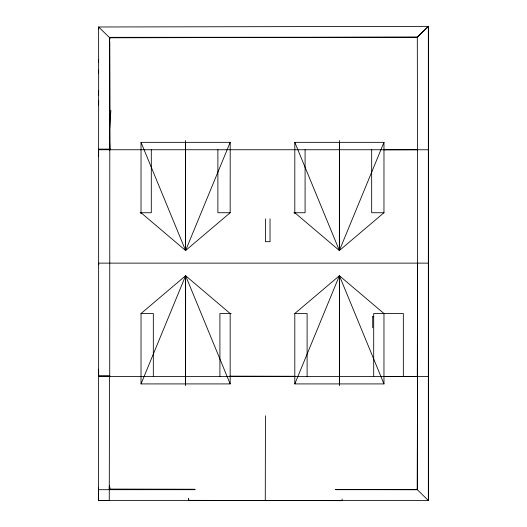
<?xml version="1.0" encoding="UTF-8"?>
<svg xmlns="http://www.w3.org/2000/svg" width="527" height="527" viewBox="0 0 527 527"><rect width="100%" height="100%" fill="white"/><g stroke="black" fill="none" stroke-linecap="round" stroke-linejoin="round"><path stroke-width="0.79" d="M98.621 156.545L98.641 100.202M98.635 105.268L98.641 90.433M109.721 149.793L109.596 37.345L417.298 37.18L428.372 26.35L428.372 500.492L98.397 500.492L98.397 487.468M109.735 109.649L109.781 41.422M185.596 383.913L185.616 275.726L230.174 313.525L230.174 383.913L141.019 383.913L141.032 313.525L185.616 275.726L230.174 383.913M185.616 142.343L185.596 250.529L141.032 212.737M339.381 383.913L339.401 275.726L383.966 313.525L383.966 383.913L294.804 383.913L294.804 313.525L339.401 275.726L383.966 383.913M339.401 142.343L339.381 250.529L294.817 212.737M98.635 29.222L98.628 26.989L428.365 26.363L428.372 500.492L417.292 489.682L335.231 489.524M98.641 369.157L98.384 500.505L109.26 500.525L109.504 376.173L98.628 376.166M109.504 376.515L109.919 375.909M109.952 487.435L109.945 489.682M188.435 498.7L188.435 500.347L342.109 500.65L342.109 499.003M188.686 500.347L188.692 498.707M265.272 500.498L265.437 415.823M383.597 376.449L417.298 376.515L417.522 263.131M109.293 485.789L109.28 489.076L194.707 489.247M109.945 149.74L109.596 37.345M428.563 156.736L428.616 149.787L417.516 149.747M109.735 127.435L110.874 110.63L109.735 110.63M230.174 142.343L185.596 250.529L141.032 142.343L230.194 142.343L230.174 212.737L185.596 250.529L185.596 140.538M141.032 383.913L185.616 275.726L185.616 385.718M383.966 142.343L339.381 250.529L294.817 142.343L383.979 142.343L383.966 212.737L339.381 250.529L339.381 140.538M294.817 383.913L339.401 275.726L339.401 385.718M98.635 62.515L98.628 26.989L109.728 37.792L417.298 37.18L428.365 26.363M383.801 149.806L417.522 149.74L417.522 376.515A200.168 0.626 -90 0 0 417.298 489.682L335.93 489.682M98.628 149.141L109.945 149.134M417.522 149.74L98.628 149.74L98.628 376.515L230.174 376.515M140.03 212.737L151.302 212.737L151.302 149.74M230.194 212.737L217.888 212.737L217.888 149.74M293.816 212.737L305.087 212.737L305.087 149.74M383.979 212.737L371.673 212.737L371.673 149.74M428.616 263.131L98.628 263.131L98.793 264.758M141.019 313.525L153.324 313.525L153.324 376.515M231.182 313.525L219.911 313.525L219.911 376.515M294.804 313.525L307.109 313.525L307.109 376.515M98.628 375.909L109.721 375.909M230.339 376.515L417.298 376.515M98.397 489.682L195.385 489.682M372.582 316.707L373.696 316.707M229.91 376.146L294.837 376.278M109.728 143.568L109.768 149.734L109.774 149.273M109.721 149.134L109.768 149.734M428.563 369.526L428.616 376.476L417.516 376.509L417.298 489.682L417.298 488.042M417.298 37.18L417.522 150.347M109.728 39.406L109.728 37.786L109.794 39.143M109.8 150.142L109.794 148.495L109.721 376.515M403.339 376.515L403.339 313.525L373.696 313.525L373.696 376.515M372.708 316.707L372.708 327.794M294.817 142.343L294.804 213.54M270.035 218.837L270.035 241.682L265.417 241.682L265.417 218.837M141.032 142.343L141.019 213.54M98.635 59.472L98.635 73.602M98.641 70.032L98.641 95.012"/></g></svg>
